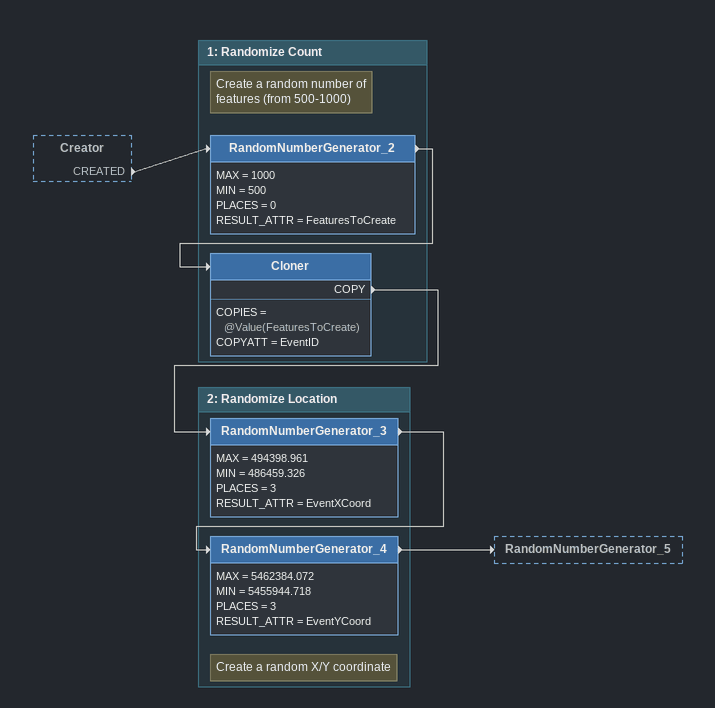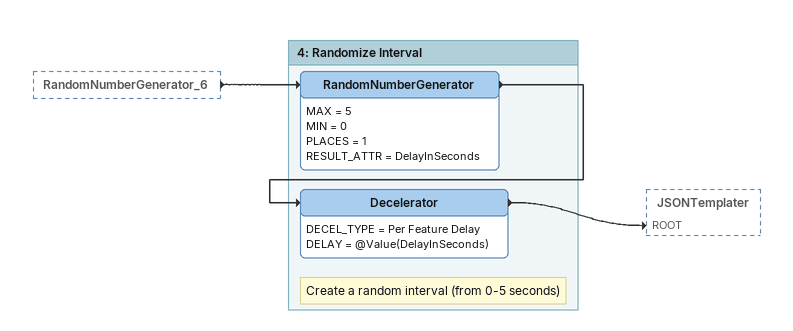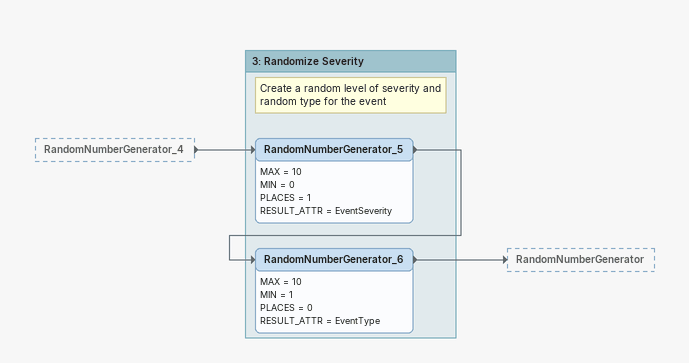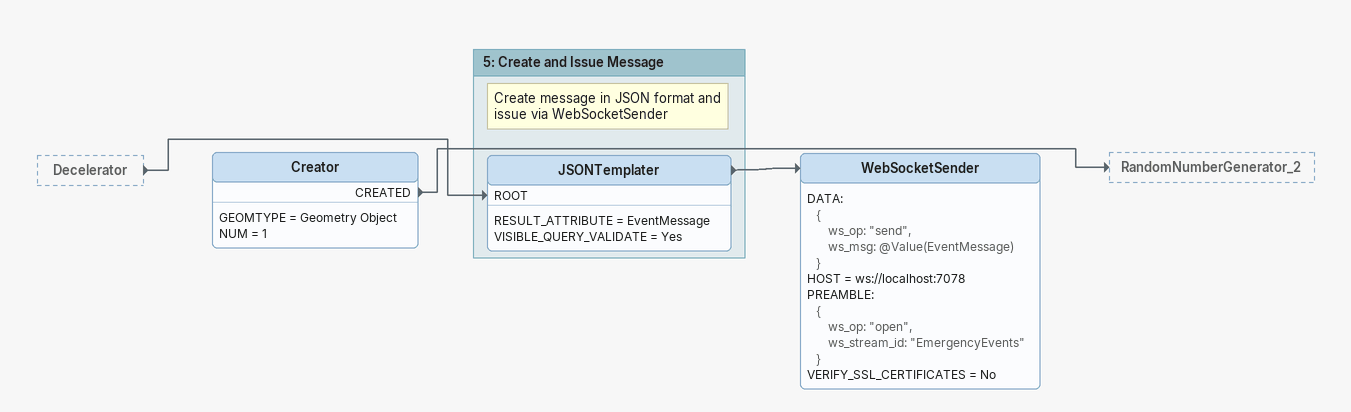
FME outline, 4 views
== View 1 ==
Creator [outside]
    CREATED -> RandomNumberGenerator_2

Bookmark: 1: Randomize Count
Note: Create a random number of features (from 500-1000)
RandomNumberGenerator_2
    MAX = 1000
    MIN = 500
    PLACES = 0
    RESULT_ATTR = FeaturesToCreate
    -> Cloner
Cloner
    COPIES = @Value(FeaturesToCreate)
    COPYATT = EventID
    COPY -> RandomNumberGenerator_3

Bookmark: 2: Randomize Location
RandomNumberGenerator_3
    MAX = 494398.961
    MIN = 486459.326
    PLACES = 3
    RESULT_ATTR = EventXCoord
    -> RandomNumberGenerator_4
Note: Create a random X/Y coordinate
RandomNumberGenerator_4
    MAX = 5462384.072
    MIN = 5455944.718
    PLACES = 3
    RESULT_ATTR = EventYCoord
    -> RandomNumberGenerator_5

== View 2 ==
RandomNumberGenerator_6 [outside]
    -> RandomNumberGenerator

Bookmark: 4: Randomize Interval
RandomNumberGenerator
    MAX = 5
    MIN = 0
    PLACES = 1
    RESULT_ATTR = DelayInSeconds
    -> Decelerator
Note: Create a random interval (from 0-5 seconds)
Decelerator
    DECEL_TYPE = Per Feature Delay
    DELAY = @Value(DelayInSeconds)
    -> JSONTemplater [ROOT]

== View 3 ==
RandomNumberGenerator_4 [outside]
    -> RandomNumberGenerator_5

Bookmark: 3: Randomize Severity
Note: Create a random level of severity and random type for the event
RandomNumberGenerator_5
    MAX = 10
    MIN = 0
    PLACES = 1
    RESULT_ATTR = EventSeverity
    -> RandomNumberGenerator_6
RandomNumberGenerator_6
    MAX = 10
    MIN = 1
    PLACES = 0
    RESULT_ATTR = EventType
    -> RandomNumberGenerator

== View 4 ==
Decelerator [outside]
    -> JSONTemplater [ROOT]
Creator
    GEOMTYPE = Geometry Object
    NUM = 1
    CREATED -> RandomNumberGenerator_2
WebSocketSender
    DATA:
      {
          ws_op: "send",
          ws_msg: @Value(EventMessage)
      }
    HOST = ws://localhost:7078
    PREAMBLE:
      {
          ws_op: "open",
          ws_stream_id: "EmergencyEvents"
      }
    VERIFY_SSL_CERTIFICATES = No

Bookmark: 5: Create and Issue Message
Note: Create message in JSON format and issue via WebSocketSender
JSONTemplater
    RESULT_ATTRIBUTE = EventMessage
    VISIBLE_QUERY_VALIDATE = Yes
    -> WebSocketSender
